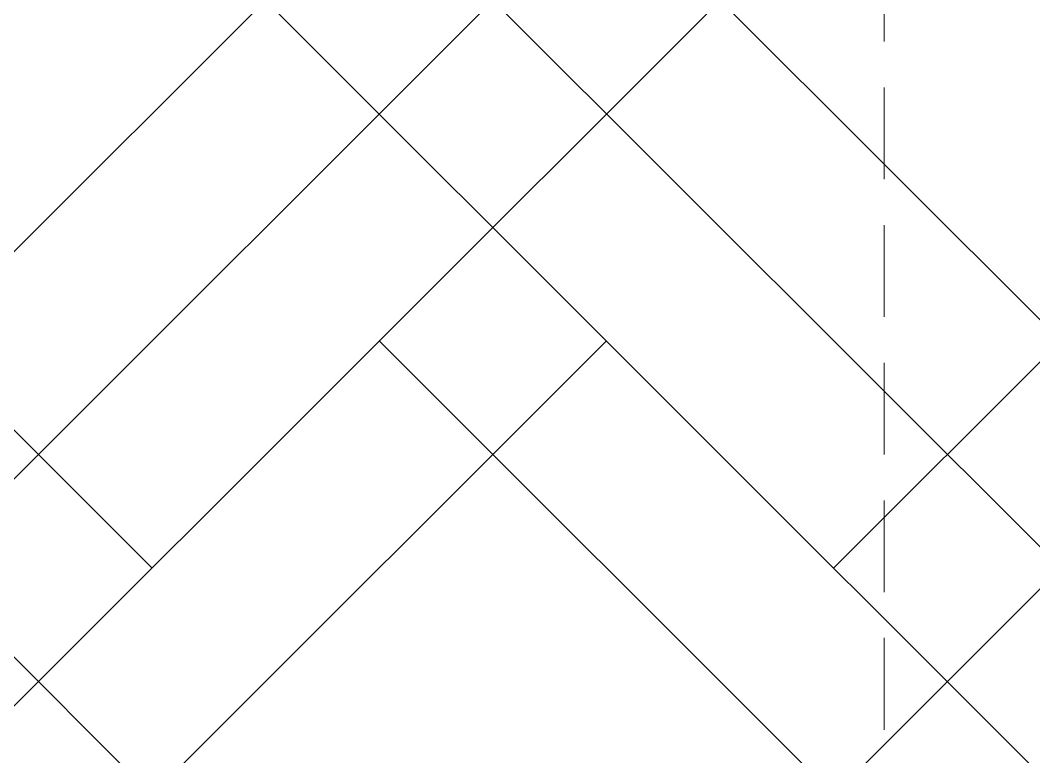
# Model space of a CAD drawing. Header units: millimetres. Extents: x 331487 to 517269, y 198509 to 399936.
# Drawn here: x 401724 to 403104, y 397930 to 398933 of the extents above; entities that cross this region are included whole.
import ezdxf

# ---------------------------------------------------------------- set-up
doc = ezdxf.new("R2010")
doc.units = ezdxf.units.MM
doc.header["$MEASUREMENT"] = 0
doc.linetypes.add('DASHED', pattern=[0.75, 0.5, -0.25])
doc.linetypes.add('DASHED2', pattern=[0.375, 0.25, -0.125])
doc.layers.add('9th_Sunk', color=251, linetype='DASHED', lineweight=5)
doc.layers.add('BEAM', color=1, linetype='Continuous', lineweight=5)

msp = doc.modelspace()

# ---------------------------------------------------------------- linework, layer by layer
at = {"layer": '9th_Sunk', "linetype": 'Continuous'}
for p, q in [((402367.6, 397413.5), (400244.6, 399536.5)), ((401903.5, 398186.9), (400554, 399536.5)), ((400975.5, 397568.2), (402943.7, 399536.5)), ((401439.5, 398341.6), (402634.4, 399536.5)), ((403759.7, 397568.2), (401791.4, 399536.5)), ((403295.6, 398341.6), (402100.8, 399536.5)), ((402367.6, 397413.5), (404490.5, 399536.5)), ((402831.6, 398186.9), (404181.2, 399536.5)), ((400511.4, 396794.8), (402986.3, 399269.7)), ((404223.7, 396794.8), (401748.8, 399269.7)), ((400047.4, 396021.4), (402522.2, 398496.3)), ((404687.8, 396021.4), (402212.9, 398496.3))]:
    msp.add_line(p, q, dxfattribs=at)
at = {"layer": 'BEAM', "linetype": 'DASHED2', "ltscale": 500}
msp.add_line((402900.1, 395154), (402900.1, 399536.5), dxfattribs=at)

doc.saveas('drawing.dxf')
